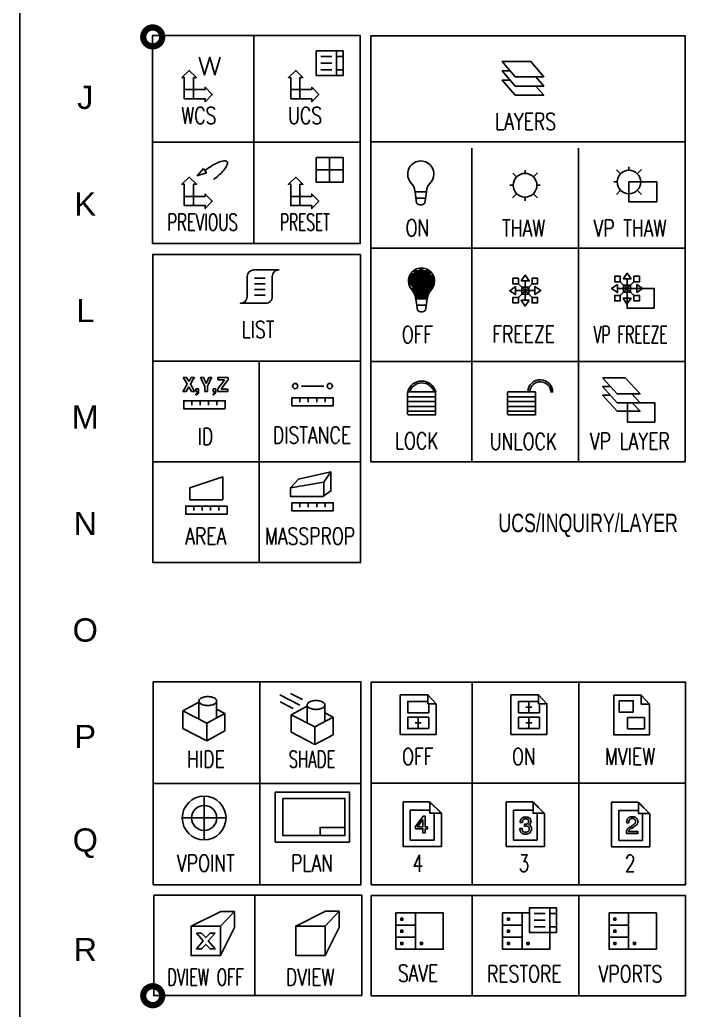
# Model space of a CAD drawing. Header units: inches. Extents: x -0.4 to 10.7, y -10.6 to 1.5.
# Drawn here: x -0.373 to 2.188, y -7.531 to -3.792 of the extents above; entities that cross this region are included whole.
import ezdxf
from ezdxf.enums import TextEntityAlignment as Align

# ---------------------------------------------------------------- set-up
doc = ezdxf.new("R2010")
doc.units = ezdxf.units.IN
doc.header["$MEASUREMENT"] = 0
doc.linetypes.add('DASHED', pattern=[0.75, 0.5, -0.25])
doc.layers.get('0').update_dxf_attribs({"linetype": 'CONTINUOUS'})
for name, color, linetype in [('BORDERS', 252, 'CONTINUOUS'), ('ICONS', 7, 'CONTINUOUS'), ('Text English', 7, 'CONTINUOUS')]:
    doc.layers.add(name, color=color, linetype=linetype)
doc.styles.add('ROMANS', font='simplex.shx', dxfattribs={"width": 0.75, "height": 0.0634})
doc.styles.add('SANSSERIFBOLD', font='sanss___.ttf', dxfattribs={"width": 0.69, "height": 0.056883})
doc.styles.add('SAS', font='sanss___.ttf', dxfattribs={"height": 0.063458})

# ---------------------------------------------------------------- blocks, each defined once
blk = doc.blocks.new('LAYERON')
at = {"layer": 'ICONS', "color": 1}
blk.add_lwpolyline([(-0.0323, 0.2052), (-0.0329, 0.2096, 0.173699), (-0.0454, 0.2368, -0.192251), (-0.0601, 0.2722, -1.015037), (0.0386, 0.2722, -0.192251), (0.0238, 0.2368, 0.173699), (0.0113, 0.2096), (0.0107, 0.2052, -0.392947)], format="xyb", dxfattribs=at)
at = {"layer": 'ICONS'}
for points in [[(0.0107, 0.2052), (-0.0323, 0.2052)], [(0.0074, 0.1823), (-0.029, 0.1823)]]:
    blk.add_lwpolyline(points, dxfattribs=at)
blk.add_lwpolyline([(0.0107, 0.2052), (0.0047, 0.1632, -0.429394), (-0.0263, 0.1632), (-0.0323, 0.2052, 0.173699)], format="xyb", dxfattribs=at)
blk = doc.blocks.new('SHADE')
at = {"layer": 'ICONS'}
for p, q in [((2.7643, 6.1237), (2.6896, 6.1623)), ((2.7391, 6.1108), (2.6906, 6.1358)), ((2.7741, 6.1445), (2.7288, 6.1679)), ((2.7923, 6.12), (2.7319, 6.0875)), ((2.7923, 6.0563), (2.7923, 6.1243)), ((2.8593, 6.0617), (2.8593, 6.1243)), ((2.8903, 6.0779), (2.8593, 6.0939)), ((2.7319, 6.0212), (2.7319, 6.0875)), ((2.8903, 6.0116), (2.8903, 6.0779)), ((2.8218, 5.9748), (2.7319, 6.0212)), ((2.8218, 5.9748), (2.8218, 6.0411)), ((2.8903, 6.0116), (2.8218, 5.9748))]:
    blk.add_line(p, q, dxfattribs=at)
blk.add_lwpolyline([(2.7923, 6.1243, 0.174387), (2.7943, 6.1186, 0.104261), (2.8021, 6.1124, 0.065075), (2.8122, 6.1089, 0.051224), (2.8258, 6.1075, 0.051224), (2.8394, 6.1089, 0.065075), (2.8495, 6.1124, 0.104261), (2.8573, 6.1186, 0.174387), (2.8593, 6.1243, 0.174387), (2.8573, 6.13, 0.104261), (2.8495, 6.1362, 0.065075), (2.8394, 6.1397, 0.051224), (2.8258, 6.1411, 0.051224), (2.8122, 6.1397, 0.065075), (2.8021, 6.1362, 0.104261), (2.7943, 6.13, 0.174387)], format="xyb", close=True, dxfattribs=at)
blk.add_lwpolyline([(2.7319, 6.0875), (2.8218, 6.0411), (2.8903, 6.0779)], dxfattribs=at)
blk = doc.blocks.new('PLAN')
for points in [[(3.09375, 6.125), (3.09375, 5.9375), (3.375, 5.9375), (3.375, 6.125)], [(3.1232, 6.102), (3.1232, 5.9616), (3.3572, 5.9616), (3.3572, 6.102)], [(3.3572, 5.99285), (3.3572, 5.9616), (3.26345, 5.9616), (3.26345, 5.99285)]]:
    blk.add_lwpolyline(points, close=True)

msp = doc.modelspace()

# ---------------------------------------------------------------- linework, layer by layer
at = {"layer": 'BORDERS'}
for p, q in [((0.5103, -3.8519), (0.5103, -4.6371)), ((1.3343, -4.2771), (1.3343, -5.4639)), ((1.7364, -4.2771), (1.7364, -5.4639)), ((0.9133, -4.6783), (0.9133, -5.8402)), ((0.5312, -5.0813), (0.5312, -5.8402)), ((0.9133, -5.4607), (0.1291, -5.4607)), ((0.533, -6.2908), (0.533, -7.057)), ((1.3354, -6.2921), (1.3354, -7.0573)), ((1.7375, -6.2921), (1.7375, -7.0573)), ((1.3354, -7.0973), (1.3354, -7.4759)), ((1.7375, -7.0973), (1.7375, -7.4759))]:
    msp.add_line(p, q, dxfattribs=at)
at = {"layer": 'BORDERS', "color": 252}
msp.add_lwpolyline([(10.6824, -10.486), (10.6824, 1.3368, 0.414214), (10.562, 1.4572), (-0.2522, 1.4572, 0.414214), (-0.3726, 1.3368), (-0.3726, -10.486, 0.414214), (-0.2522, -10.6064), (10.562, -10.6064, 0.414214)], format="xyb", close=True, dxfattribs=at)
at = {"layer": 'BORDERS'}
for points in [[(0.1282, -4.6371), (0.1282, -3.8519), (0.9124, -3.8519), (0.9124, -4.6371)], [(0.9533, -7.0573), (0.9533, -6.2921), (2.1396, -6.2921), (2.1396, -7.0573)], [(0.1328, -7.0967), (0.9181, -7.0967), (0.9181, -7.4756), (0.1328, -7.4756)]]:
    msp.add_lwpolyline(points, close=True, dxfattribs=at)
at = {"layer": 'BORDERS', "color": 252}
for points in [[(0.9522, -3.8528), (2.1385, -3.8528), (2.1385, -5.4604), (0.9522, -5.4604)], [(0.1309, -7.057), (0.9151, -7.057), (0.9151, -6.2908), (0.1309, -6.2908)], [(0.9533, -7.0973), (2.1396, -7.0973), (2.1396, -7.4759), (0.9533, -7.4759)]]:
    msp.add_lwpolyline(points, close=True, dxfattribs=at)
for points in [[(0.1282, -4.2549), (0.9124, -4.2549)], [(0.9522, -4.2532), (2.1385, -4.2532)], [(0.9522, -4.6547), (2.1385, -4.6547)], [(0.1277, -4.6783), (0.9133, -4.6783)], [(0.1277, -5.0813), (0.9133, -5.0813)], [(0.9522, -5.0817), (2.1385, -5.0817)], [(0.1295, -6.6747), (0.9151, -6.6747)], [(0.9533, -6.6743), (2.1375, -6.6743)], [(0.5151, -7.0967), (0.5151, -7.4756)]]:
    msp.add_lwpolyline(points, dxfattribs=at)
at = {"layer": 'BORDERS'}
msp.add_lwpolyline([(0.9148, -5.8402), (0.1291, -5.8402), (0.1291, -4.6783)], dxfattribs=at)
at = {"layer": 'ICONS'}
for p, q in [((1.605, -4.0428), (1.5755, -4.0075)), ((1.605, -4.0775), (1.5757, -4.0428)), ((0.7969, -4.3126), (0.7969, -4.4058)), ((0.8477, -4.3592), (0.7461, -4.3592)), ((1.4881, -4.3707), (1.5028, -4.3854)), ((1.5345, -4.3604), (1.5345, -4.3722)), ((1.5663, -4.3854), (1.5817, -4.37)), ((1.8802, -4.3582), (1.8953, -4.3732)), ((1.9267, -4.3479), (1.9267, -4.3602)), ((1.958, -4.3732), (1.9738, -4.3574)), ((1.8692, -4.4046), (1.8823, -4.4046)), ((1.9588, -4.4046), (1.9841, -4.4046)), ((1.477, -4.4171), (1.4896, -4.4171)), ((1.5794, -4.4171), (1.592, -4.4171)), ((1.8795, -4.4517), (1.8953, -4.436)), ((1.958, -4.436), (1.9738, -4.4517)), ((1.4874, -4.4643), (1.5028, -4.4489)), ((1.5345, -4.462), (1.5345, -4.4753)), ((1.5663, -4.4489), (1.5817, -4.4643)), ((1.1152, -4.7455), (1.1787, -4.7455)), ((1.1181, -4.7398), (1.1672, -4.7398)), ((1.1181, -4.7426), (1.1672, -4.7426)), ((1.1198, -4.7398), (1.1631, -4.7398)), ((1.1354, -4.734), (1.1498, -4.734)), ((1.0967, -4.7628), (1.1574, -4.7628)), ((1.0967, -4.7772), (1.1891, -4.7772)), ((1.0979, -4.7686), (1.1903, -4.7686)), ((1.0979, -4.7744), (1.1903, -4.7744)), ((1.0979, -4.783), (1.1903, -4.783)), ((1.1036, -4.7571), (1.1874, -4.7571)), ((1.1036, -4.7599), (1.1874, -4.7599)), ((1.1054, -4.7513), (1.1776, -4.7513)), ((1.1574, -4.7628), (1.1891, -4.7628)), ((1.0979, -4.7917), (1.1903, -4.7917)), ((1.0996, -4.7888), (1.1891, -4.7888)), ((1.1054, -4.7974), (1.1862, -4.7974)), ((1.1054, -4.8061), (1.1834, -4.8061)), ((1.1094, -4.8032), (1.1816, -4.8032)), ((1.1094, -4.8119), (1.1787, -4.8119)), ((1.1123, -4.8119), (1.1758, -4.8119)), ((1.1141, -4.8176), (1.1747, -4.8176)), ((1.1152, -4.8205), (1.1729, -4.8205)), ((1.1181, -4.8234), (1.1729, -4.8234)), ((1.1181, -4.8292), (1.1672, -4.8292)), ((1.121, -4.8349), (1.1672, -4.8349)), ((1.1239, -4.8378), (1.1643, -4.8378)), ((1.1239, -4.8436), (1.1614, -4.8436)), ((1.1968, -5.1962), (1.0914, -5.1962)), ((1.0914, -5.2827), (1.0914, -5.1991)), ((1.0914, -5.2149), (1.1968, -5.2149)), ((1.1968, -5.2841), (1.1968, -5.1962)), ((1.5736, -5.1962), (1.4682, -5.1962)), ((1.4682, -5.2827), (1.4682, -5.1991)), ((1.4682, -5.2149), (1.5736, -5.2149)), ((1.5736, -5.2841), (1.5736, -5.1962)), ((1.0899, -5.2524), (1.1968, -5.2524)), ((1.0914, -5.2337), (1.1968, -5.2337)), ((1.0914, -5.2697), (1.1968, -5.2697)), ((1.4668, -5.2524), (1.5736, -5.2524)), ((1.4682, -5.2337), (1.5736, -5.2337)), ((1.4682, -5.2697), (1.5736, -5.2697)), ((1.0921, -5.2833), (1.1961, -5.2833)), ((1.469, -5.2833), (1.5729, -5.2833)), ((0.3033, -6.3682), (0.2429, -6.4006)), ((0.3033, -6.4318), (0.3033, -6.3638)), ((0.3704, -6.4264), (0.3704, -6.3638)), ((1.5376, -6.3866), (1.5602, -6.3866)), ((1.5493, -6.4081), (1.5493, -6.3654)), ((0.4013, -6.4102), (0.3704, -6.3942)), ((0.4013, -6.4765), (0.4013, -6.4102)), ((1.1314, -6.4677), (1.1314, -6.425)), ((1.5493, -6.4677), (1.5493, -6.425)), ((0.3328, -6.5134), (0.2429, -6.4669)), ((0.3328, -6.5134), (0.3328, -6.4471)), ((1.1196, -6.4462), (1.1423, -6.4462)), ((1.5376, -6.4462), (1.5602, -6.4462)), ((0.4013, -6.4765), (0.3328, -6.5134)), ((0.3851, -7.2136), (0.4372, -7.1582)), ((0.7802, -7.2129), (0.8324, -7.1574)), ((1.121, -7.1637), (1.121, -7.3009)), ((1.5235, -7.1637), (1.5235, -7.3009)), ((1.9256, -7.1637), (1.9256, -7.3009)), ((1.121, -7.2094), (1.0472, -7.2094)), ((1.5235, -7.2094), (1.4496, -7.2094)), ((1.9256, -7.2094), (1.8517, -7.2094)), ((1.121, -7.2549), (1.0472, -7.2549)), ((1.5235, -7.2549), (1.4496, -7.2549)), ((1.9256, -7.2549), (1.8517, -7.2549))]:
    msp.add_line(p, q, dxfattribs=at)
at = {"layer": 'ICONS', "color": 1}
for p, q in [((0.2444, -5.1424, -0.0441), (0.2484, -5.1484, -0.0441)), ((0.2504, -5.1424, -0.0441), (0.2444, -5.1424, -0.0441)), ((0.2484, -5.1484, -0.0441), (0.2524, -5.1554, -0.0441)), ((0.2564, -5.1424, -0.0441), (0.2504, -5.1424, -0.0441)), ((0.2524, -5.1554, -0.0441), (0.2554, -5.1614, -0.0441)), ((0.2614, -5.1504, -0.0441), (0.2564, -5.1424, -0.0441)), ((0.2654, -5.1574, -0.0441), (0.2614, -5.1504, -0.0441)), ((0.2704, -5.1504, -0.0441), (0.2654, -5.1574, -0.0441)), ((0.2744, -5.1424, -0.0441), (0.2704, -5.1504, -0.0441)), ((0.2804, -5.1424, -0.0441), (0.2744, -5.1424, -0.0441)), ((0.2754, -5.1614, -0.0441), (0.2784, -5.1554, -0.0441)), ((0.2784, -5.1554, -0.0441), (0.2824, -5.1484, -0.0441)), ((0.2864, -5.1424, -0.0441), (0.2804, -5.1424, -0.0441)), ((0.2824, -5.1484, -0.0441), (0.2864, -5.1424, -0.0441)), ((0.3094, -5.1424, -0.0441), (0.3134, -5.1504, -0.0441)), ((0.3154, -5.1424, -0.0441), (0.3094, -5.1424, -0.0441)), ((0.3134, -5.1504, -0.0441), (0.3174, -5.1584, -0.0441)), ((0.3204, -5.1424, -0.0441), (0.3154, -5.1424, -0.0441)), ((0.3174, -5.1584, -0.0441), (0.3214, -5.1664, -0.0441)), ((0.3234, -5.1484, -0.0441), (0.3204, -5.1424, -0.0441)), ((0.3254, -5.1534, -0.0441), (0.3234, -5.1484, -0.0441)), ((0.3284, -5.1594, -0.0441), (0.3254, -5.1534, -0.0441)), ((0.3354, -5.1534, -0.0441), (0.3334, -5.1594, -0.0441)), ((0.3384, -5.1484, -0.0441), (0.3354, -5.1534, -0.0441)), ((0.3404, -5.1424, -0.0441), (0.3384, -5.1484, -0.0441)), ((0.3394, -5.1674, -0.0441), (0.3434, -5.1584, -0.0441)), ((0.3464, -5.1424, -0.0441), (0.3404, -5.1424, -0.0441)), ((0.3434, -5.1584, -0.0441), (0.3474, -5.1504, -0.0441)), ((0.3524, -5.1424, -0.0441), (0.3464, -5.1424, -0.0441)), ((0.3474, -5.1504, -0.0441), (0.3524, -5.1424, -0.0441)), ((0.3754, -5.1424, -0.0441), (0.3754, -5.1514, -0.0441)), ((0.3804, -5.1424, -0.0441), (0.3754, -5.1424, -0.0441)), ((0.3754, -5.1514, -0.0441), (0.3814, -5.1514, -0.0441)), ((0.3844, -5.1424, -0.0441), (0.3804, -5.1424, -0.0441)), ((0.3814, -5.1514, -0.0441), (0.3874, -5.1514, -0.0441)), ((0.3894, -5.1424, -0.0441), (0.3844, -5.1424, -0.0441)), ((0.3874, -5.1514, -0.0441), (0.3944, -5.1514, -0.0441)), ((0.3944, -5.1424, -0.0441), (0.3894, -5.1424, -0.0441)), ((0.4004, -5.1514, -0.0441), (0.3934, -5.1604, -0.0441)), ((0.3994, -5.1424, -0.0441), (0.3944, -5.1424, -0.0441)), ((0.3944, -5.1514, -0.0441), (0.4004, -5.1514, -0.0441)), ((0.4034, -5.1424, -0.0441), (0.3994, -5.1424, -0.0441)), ((0.4084, -5.1424, -0.0441), (0.4034, -5.1424, -0.0441)), ((0.4064, -5.1604, -0.0441), (0.4134, -5.1514, -0.0441)), ((0.4134, -5.1424, -0.0441), (0.4084, -5.1424, -0.0441)), ((0.4134, -5.1514, -0.0441), (0.4134, -5.1424, -0.0441)), ((0.2474, -5.1884, -0.0441), (0.2434, -5.1954, -0.0441)), ((0.2434, -5.1954, -0.0441), (0.2494, -5.1954, -0.0441)), ((0.2514, -5.1814, -0.0441), (0.2474, -5.1884, -0.0441)), ((0.2494, -5.1954, -0.0441), (0.2554, -5.1954, -0.0441)), ((0.2554, -5.1744, -0.0441), (0.2514, -5.1814, -0.0441)), ((0.2554, -5.1614, -0.0441), (0.2594, -5.1674, -0.0441)), ((0.2554, -5.1744, -0.0441), (0.2594, -5.1674, -0.0441)), ((0.2554, -5.1954, -0.0441), (0.2604, -5.1864, -0.0441)), ((0.2604, -5.1864, -0.0441), (0.2654, -5.1774, -0.0441)), ((0.2654, -5.1774, -0.0441), (0.2704, -5.1864, -0.0441)), ((0.2704, -5.1864, -0.0441), (0.2754, -5.1954, -0.0441)), ((0.2714, -5.1674, -0.0441), (0.2754, -5.1614, -0.0441)), ((0.2754, -5.1744, -0.0441), (0.2714, -5.1674, -0.0441)), ((0.2794, -5.1814, -0.0441), (0.2754, -5.1744, -0.0441)), ((0.2754, -5.1954, -0.0441), (0.2814, -5.1954, -0.0441)), ((0.2834, -5.1884, -0.0441), (0.2794, -5.1814, -0.0441)), ((0.2814, -5.1954, -0.0441), (0.2874, -5.1954, -0.0441)), ((0.2874, -5.1954, -0.0441), (0.2834, -5.1884, -0.0441)), ((0.2924, -5.1854, -0.0441), (0.2924, -5.1904, -0.0441)), ((0.2974, -5.1854, -0.0441), (0.2924, -5.1854, -0.0441)), ((0.2924, -5.1904, -0.0441), (0.2924, -5.1954, -0.0441)), ((0.2924, -5.1954, -0.0441), (0.2984, -5.1954, -0.0441)), ((0.3024, -5.1854, -0.0441), (0.2974, -5.1854, -0.0441)), ((0.2984, -5.1954, -0.0441), (0.2974, -5.1984, -0.0441)), ((0.3014, -5.1994, -0.0441), (0.3024, -5.1954, -0.0441)), ((0.3024, -5.1904, -0.0441), (0.3024, -5.1854, -0.0441)), ((0.3024, -5.1954, -0.0441), (0.3024, -5.1904, -0.0441)), ((0.3024, -5.1904, -0.0441), (0.3024, -5.1954, -0.0441)), ((0.3214, -5.1664, -0.0441), (0.3254, -5.1754, -0.0441)), ((0.3254, -5.1754, -0.0441), (0.3254, -5.1804, -0.0441)), ((0.3254, -5.1804, -0.0441), (0.3254, -5.1854, -0.0441)), ((0.3254, -5.1854, -0.0441), (0.3254, -5.1904, -0.0441)), ((0.3254, -5.1904, -0.0441), (0.3254, -5.1954, -0.0441)), ((0.3254, -5.1954, -0.0441), (0.3304, -5.1954, -0.0441)), ((0.3304, -5.1654, -0.0441), (0.3284, -5.1594, -0.0441)), ((0.3334, -5.1594, -0.0441), (0.3304, -5.1654, -0.0441)), ((0.3304, -5.1954, -0.0441), (0.3354, -5.1954, -0.0441)), ((0.3354, -5.1754, -0.0441), (0.3394, -5.1674, -0.0441)), ((0.3354, -5.1804, -0.0441), (0.3354, -5.1754, -0.0441)), ((0.3354, -5.1854, -0.0441), (0.3354, -5.1804, -0.0441)), ((0.3354, -5.1904, -0.0441), (0.3354, -5.1854, -0.0441)), ((0.3354, -5.1954, -0.0441), (0.3354, -5.1904, -0.0441)), ((0.3574, -5.1854, -0.0441), (0.3574, -5.1904, -0.0441)), ((0.3624, -5.1854, -0.0441), (0.3574, -5.1854, -0.0441)), ((0.3574, -5.1904, -0.0441), (0.3574, -5.1954, -0.0441)), ((0.3574, -5.1954, -0.0441), (0.3624, -5.1954, -0.0441)), ((0.3674, -5.1854, -0.0441), (0.3624, -5.1854, -0.0441)), ((0.3624, -5.1954, -0.0441), (0.3624, -5.1984, -0.0441)), ((0.3664, -5.1994, -0.0441), (0.3674, -5.1954, -0.0441)), ((0.3674, -5.1904, -0.0441), (0.3674, -5.1854, -0.0441)), ((0.3674, -5.1954, -0.0441), (0.3674, -5.1904, -0.0441)), ((0.3674, -5.1904, -0.0441), (0.3674, -5.1954, -0.0441)), ((0.3804, -5.1774, -0.0441), (0.3744, -5.1864, -0.0441)), ((0.3744, -5.1864, -0.0441), (0.3744, -5.1954, -0.0441)), ((0.3744, -5.1954, -0.0441), (0.3794, -5.1954, -0.0441)), ((0.3794, -5.1954, -0.0441), (0.3834, -5.1954, -0.0441)), ((0.3874, -5.1684, -0.0441), (0.3804, -5.1774, -0.0441)), ((0.3834, -5.1954, -0.0441), (0.3884, -5.1954, -0.0441)), ((0.3934, -5.1604, -0.0441), (0.3874, -5.1684, -0.0441)), ((0.3874, -5.1864, -0.0441), (0.3934, -5.1774, -0.0441)), ((0.3934, -5.1864, -0.0441), (0.3874, -5.1864, -0.0441)), ((0.3884, -5.1954, -0.0441), (0.3934, -5.1954, -0.0441)), ((0.3934, -5.1774, -0.0441), (0.4004, -5.1684, -0.0441)), ((0.4004, -5.1864, -0.0441), (0.3934, -5.1864, -0.0441)), ((0.3934, -5.1954, -0.0441), (0.3984, -5.1954, -0.0441)), ((0.3984, -5.1954, -0.0441), (0.4034, -5.1954, -0.0441)), ((0.4004, -5.1684, -0.0441), (0.4064, -5.1604, -0.0441)), ((0.4064, -5.1864, -0.0441), (0.4004, -5.1864, -0.0441)), ((0.4034, -5.1954, -0.0441), (0.4084, -5.1954, -0.0441)), ((0.4124, -5.1864, -0.0441), (0.4064, -5.1864, -0.0441)), ((0.4084, -5.1954, -0.0441), (0.4124, -5.1954, -0.0441)), ((0.4124, -5.1954, -0.0441), (0.4124, -5.1864, -0.0441)), ((0.2944, -5.2044, -0.0441), (0.2924, -5.2054, -0.0441)), ((0.2924, -5.2054, -0.0441), (0.2924, -5.2074, -0.0441)), ((0.2924, -5.2074, -0.0441), (0.2954, -5.2074, -0.0441)), ((0.2954, -5.2034, -0.0441), (0.2944, -5.2044, -0.0441)), ((0.2974, -5.2014, -0.0441), (0.2954, -5.2034, -0.0441)), ((0.2954, -5.2074, -0.0441), (0.2984, -5.2054, -0.0441)), ((0.2974, -5.1984, -0.0441), (0.2974, -5.2014, -0.0441)), ((0.2984, -5.2054, -0.0441), (0.3004, -5.2034, -0.0441)), ((0.3004, -5.2034, -0.0441), (0.3014, -5.1994, -0.0441)), ((0.3594, -5.2044, -0.0441), (0.3574, -5.2054, -0.0441)), ((0.3574, -5.2054, -0.0441), (0.3574, -5.2074, -0.0441)), ((0.3574, -5.2074, -0.0441), (0.3604, -5.2074, -0.0441)), ((0.3604, -5.2034, -0.0441), (0.3594, -5.2044, -0.0441)), ((0.3614, -5.2014, -0.0441), (0.3604, -5.2034, -0.0441)), ((0.3604, -5.2074, -0.0441), (0.3624, -5.2054, -0.0441)), ((0.3624, -5.1984, -0.0441), (0.3614, -5.2014, -0.0441)), ((0.3624, -5.2054, -0.0441), (0.3654, -5.2034, -0.0441)), ((0.3654, -5.2034, -0.0441), (0.3664, -5.1994, -0.0441))]:
    msp.add_line(p, q, dxfattribs=at)
at = {"layer": 'ICONS', "color": 77}
msp.add_line((0.7747, -5.5378), (0.8017, -5.4989), dxfattribs=at)
at = {"layer": 'ICONS', "color": 250}
msp.add_line((0.2429, -6.4669), (0.2429, -6.4006), dxfattribs=at)
at = {"layer": 'ICONS', "const_width": 0.0236}
for points in [[(0.0934, -3.857, 1), (0.1649, -3.857, 1)], [(0.0934, -7.4759, 1), (0.1649, -7.4759, 1)]]:
    msp.add_lwpolyline(points, format="xyb", close=True, dxfattribs=at)
at = {"layer": 'ICONS', "color": 7}
for points in [[(0.7461, -4.0028), (0.7461, -3.9096), (0.8477, -3.9096), (0.8477, -4.0028), (0.7461, -4.0028), (0.7461, -4.0028)], [(1.605, -4.0075), (1.5564, -3.9493), (1.4488, -3.9493), (1.4974, -4.0075), (1.605, -4.0075), (1.605, -4.0075)], [(0.7461, -4.4058), (0.7461, -4.3126), (0.8477, -4.3126), (0.8477, -4.4058), (0.7461, -4.4058), (0.7461, -4.4058)]]:
    msp.add_lwpolyline(points, dxfattribs=at)
at = {"layer": 'ICONS', "color": 250}
for points in [[(0.8234, -3.9096), (0.8234, -4.0021)], [(0.7637, -3.9308), (0.8057, -3.9308)], [(0.7637, -3.9567), (0.8057, -3.9567)], [(0.8234, -3.9308), (0.8477, -3.9308)], [(0.7637, -3.9809), (0.8057, -3.9809)], [(0.8234, -3.9809), (0.8477, -3.9809)]]:
    msp.add_lwpolyline(points, dxfattribs=at)
at = {"layer": 'ICONS'}
for points in [[(0.3833, -3.9339), (0.3637, -4.0006), (0.3441, -3.9339), (0.3245, -4.0006), (0.3048, -3.9339)], [(1.605, -4.0075), (1.5564, -3.9493), (1.4488, -3.9493), (1.4974, -4.0075), (1.605, -4.0075)], [(1.4784, -3.9846), (1.4488, -3.9846), (1.4974, -4.0428), (1.605, -4.0428), (1.5755, -4.0075)], [(1.4784, -4.02), (1.4488, -4.02), (1.4974, -4.0775), (1.605, -4.0775), (1.5757, -4.0428)], [(0.2483, -4.056), (0.2829, -4.056), (0.2829, -4.0906)], [(0.6504, -4.056), (0.685, -4.056), (0.685, -4.0906)], [(0.2483, -4.459), (0.2829, -4.459), (0.2829, -4.4936)], [(0.6504, -4.459), (0.685, -4.459), (0.685, -4.4936)], [(0.5133, -4.7675), (0.5538, -4.7675)], [(1.4888, -4.7888), (1.5095, -4.7888), (1.5095, -4.7682), (1.4888, -4.7682), (1.4888, -4.7888), (1.4888, -4.7888)], [(1.5201, -4.7781), (1.5504, -4.7781), (1.5356, -4.756), (1.5201, -4.7781)], [(1.5353, -4.7781), (1.5353, -4.8511)], [(1.5817, -4.7888), (1.561, -4.7888), (1.561, -4.7682), (1.5817, -4.7682), (1.5817, -4.7888), (1.5817, -4.7888)], [(1.8731, -4.7811), (1.8938, -4.7811), (1.8938, -4.7604), (1.8731, -4.7604), (1.8731, -4.7811), (1.8731, -4.7811)], [(1.9454, -4.7811), (1.8938, -4.8326)], [(1.8938, -4.7811), (1.9454, -4.8326)], [(1.9045, -4.7704), (1.9347, -4.7704), (1.9199, -4.7483), (1.9045, -4.7704)], [(1.9196, -4.7704), (1.9196, -4.8433)], [(1.966, -4.7811), (1.9454, -4.7811), (1.9454, -4.7604), (1.966, -4.7604), (1.966, -4.7811), (1.966, -4.7811)], [(0.5133, -4.7888), (0.5538, -4.7888)], [(0.5133, -4.8102), (0.5538, -4.8102)], [(1.4988, -4.7995), (1.4988, -4.8297), (1.4767, -4.815), (1.4988, -4.7995)], [(1.5717, -4.8146), (1.4988, -4.8146)], [(1.5095, -4.7888), (1.561, -4.8404)], [(1.561, -4.7888), (1.5095, -4.8404)], [(1.5485, -4.8279), (1.5485, -4.8013), (1.522, -4.8013), (1.522, -4.8279), (1.5485, -4.8279)], [(1.5717, -4.8297), (1.5717, -4.7995), (1.5938, -4.8142), (1.5717, -4.8297)], [(1.8831, -4.7918), (1.8831, -4.822), (1.861, -4.8072), (1.8831, -4.7918)], [(1.956, -4.8069), (1.8831, -4.8069)], [(1.9328, -4.8201), (1.9328, -4.7936), (1.9063, -4.7936), (1.9063, -4.8201), (1.9328, -4.8201)], [(1.956, -4.822), (1.956, -4.7918), (1.9781, -4.8065), (1.956, -4.822)], [(0.5133, -4.8316), (0.5538, -4.8316)], [(1.5095, -4.861), (1.5095, -4.8404), (1.4888, -4.8404), (1.4888, -4.861), (1.5095, -4.861), (1.5095, -4.861)], [(1.5504, -4.8511), (1.5201, -4.8511), (1.5349, -4.8732), (1.5504, -4.8511)], [(1.561, -4.861), (1.561, -4.8404), (1.5817, -4.8404), (1.5817, -4.861), (1.561, -4.861), (1.561, -4.861)], [(1.8938, -4.8533), (1.8938, -4.8326), (1.8731, -4.8326), (1.8731, -4.8533), (1.8938, -4.8533), (1.8938, -4.8533)], [(1.9347, -4.8433), (1.9045, -4.8433), (1.9192, -4.8654), (1.9347, -4.8433)], [(1.9454, -4.8533), (1.9454, -4.8326), (1.966, -4.8326), (1.966, -4.8533), (1.9454, -4.8533), (1.9454, -4.8533)], [(1.9385, -5.2377), (1.9686, -5.2702), (1.9216, -5.2702)], [(1.0633, -6.3402), (1.0633, -6.4898), (1.1989, -6.4898), (1.1989, -6.3741), (1.1672, -6.3741), (1.1672, -6.3402), (1.0633, -6.3402)], [(1.1989, -6.3741), (1.1672, -6.3402)], [(1.4813, -6.3402), (1.4813, -6.4898), (1.6168, -6.4898), (1.6168, -6.3741), (1.5852, -6.3741), (1.5852, -6.3402), (1.4813, -6.3402)], [(1.6168, -6.3741), (1.5852, -6.3402)], [(1.8694, -6.3413), (1.8694, -6.4909), (2.0049, -6.4909), (2.0049, -6.3752), (1.9732, -6.3752), (1.9732, -6.3413), (1.8694, -6.3413)], [(2.0049, -6.3752), (1.9732, -6.3413)], [(1.1672, -6.3654), (1.092, -6.3654), (1.092, -6.4081), (1.1708, -6.4081)], [(1.1708, -6.4081), (1.1708, -6.3741)], [(1.5852, -6.3654), (1.5099, -6.3654), (1.5099, -6.4081), (1.5887, -6.4081)], [(1.5887, -6.4081), (1.5887, -6.3741)], [(0.2429, -6.4006), (0.3328, -6.4471), (0.4013, -6.4102)], [(1.1708, -6.4677), (1.1708, -6.425), (1.092, -6.425), (1.092, -6.4677), (1.1708, -6.4677)], [(1.5887, -6.4677), (1.5887, -6.425), (1.5099, -6.425), (1.5099, -6.4677), (1.5887, -6.4677)], [(0.3233, -6.7224), (0.3233, -6.8874)], [(1.0744, -6.7436), (1.0744, -6.9123), (1.2188, -6.9123), (1.2188, -6.7878), (1.1739, -6.7436), (1.0744, -6.7436)], [(1.1753, -6.7443), (1.1753, -6.7871), (1.2188, -6.7871), (1.1753, -6.7443)], [(1.1753, -6.7443), (1.1753, -6.7871), (1.2188, -6.7871), (1.1753, -6.7443), (1.1753, -6.7443)], [(1.4634, -6.7436), (1.4634, -6.9123), (1.6078, -6.9123), (1.6078, -6.7878), (1.5629, -6.7436), (1.4634, -6.7436)], [(1.5651, -6.7443), (1.5651, -6.7871), (1.6071, -6.7871), (1.5651, -6.7443)], [(1.5651, -6.7443), (1.5651, -6.7871), (1.6071, -6.7871), (1.5651, -6.7443), (1.5651, -6.7443)], [(1.8612, -6.7451), (1.8612, -6.9138), (2.0057, -6.9138), (2.0057, -6.7893), (1.9607, -6.7451), (1.8612, -6.7451)], [(1.9629, -6.7458), (1.9629, -6.7885), (2.0049, -6.7885), (1.9629, -6.7458)], [(1.9629, -6.7458), (1.9629, -6.7885), (2.0049, -6.7885), (1.9629, -6.7458), (1.9629, -6.7458)], [(1.1569, -6.846), (1.1665, -6.846), (1.1665, -6.8386), (1.1569, -6.8386), (1.1569, -6.7981), (1.1503, -6.7981), (1.1215, -6.8379), (1.1215, -6.846), (1.1488, -6.846), (1.1488, -6.8615), (1.1569, -6.8615), (1.1569, -6.846), (1.1569, -6.846)], [(1.5363, -6.8666), (1.5349, -6.8659), (1.5334, -6.8659), (1.5319, -6.8659), (1.5312, -6.8659), (1.5297, -6.8659), (1.5282, -6.8651), (1.5275, -6.8651), (1.5268, -6.8644), (1.5253, -6.8644), (1.5246, -6.8637), (1.5238, -6.8629), (1.5231, -6.8622), (1.5223, -6.8622), (1.5209, -6.8615), (1.5201, -6.8607), (1.5201, -6.86), (1.5194, -6.8593), (1.5187, -6.8585), (1.5179, -6.857), (1.5179, -6.8563), (1.5172, -6.8556), (1.5172, -6.8548), (1.5164, -6.8541), (1.5164, -6.8534), (1.5157, -6.8519), (1.5157, -6.8511), (1.515, -6.8504), (1.515, -6.8489), (1.515, -6.8482), (1.515, -6.8467), (1.515, -6.846), (1.515, -6.8453), (1.5238, -6.8453), (1.5238, -6.846), (1.5238, -6.8467), (1.5238, -6.8475), (1.5238, -6.8482), (1.5238, -6.8489), (1.5238, -6.8497), (1.5238, -6.8504), (1.5238, -6.8511), (1.5246, -6.8511), (1.5246, -6.8519), (1.5246, -6.8526), (1.5253, -6.8534), (1.526, -6.8541), (1.526, -6.8548), (1.5268, -6.8556), (1.5275, -6.8563), (1.5282, -6.857), (1.529, -6.857), (1.5297, -6.8578), (1.5304, -6.8578), (1.5312, -6.8585), (1.5319, -6.8585), (1.5327, -6.8585), (1.5334, -6.8585), (1.5349, -6.8585), (1.5356, -6.8585), (1.5371, -6.8593), (1.5371, -6.8585), (1.5378, -6.8585), (1.5386, -6.8585), (1.5393, -6.8585), (1.54, -6.8585), (1.5408, -6.8585), (1.5415, -6.8578), (1.5422, -6.8578), (1.543, -6.8578), (1.543, -6.857), (1.5437, -6.857), (1.5444, -6.857), (1.5452, -6.8563), (1.5459, -6.8556), (1.5467, -6.8556), (1.5467, -6.8548), (1.5474, -6.8541), (1.5481, -6.8541), (1.5481, -6.8534), (1.5489, -6.8526), (1.5496, -6.8519), (1.5496, -6.8511), (1.5503, -6.8504), (1.5503, -6.8497), (1.5503, -6.8489), (1.5503, -6.8482), (1.5503, -6.8475), (1.5511, -6.8475), (1.5503, -6.846), (1.5503, -6.8453), (1.5503, -6.8445), (1.5503, -6.8438), (1.5503, -6.843), (1.5496, -6.8423), (1.5496, -6.8416), (1.5496, -6.8408), (1.5489, -6.8401), (1.5481, -6.8394), (1.5481, -6.8386), (1.5474, -6.8386), (1.5467, -6.8379), (1.5459, -6.8372), (1.5452, -6.8372), (1.5444, -6.8364), (1.5437, -6.8364), (1.543, -6.8364), (1.5422, -6.8357), (1.5415, -6.8357), (1.5408, -6.8357), (1.54, -6.8357), (1.5393, -6.8357), (1.5386, -6.8357), (1.5378, -6.8357), (1.5371, -6.8357), (1.5363, -6.8357), (1.5356, -6.8357), (1.5349, -6.8357), (1.5341, -6.8357), (1.5334, -6.8357), (1.5327, -6.8357), (1.5327, -6.8283), (1.5334, -6.8283), (1.5341, -6.829), (1.5349, -6.829), (1.5356, -6.829), (1.5363, -6.829), (1.5363, -6.8283), (1.5371, -6.8283), (1.5378, -6.8283), (1.5386, -6.8283), (1.5393, -6.8283), (1.54, -6.8283), (1.5408, -6.8283), (1.5415, -6.8276), (1.5422, -6.8276), (1.543, -6.8276), (1.5437, -6.8276), (1.5437, -6.8268), (1.5444, -6.8261), (1.5452, -6.8261), (1.5452, -6.8254), (1.5459, -6.8246), (1.5467, -6.8239), (1.5474, -6.8232), (1.5474, -6.8224), (1.5481, -6.8217), (1.5481, -6.8209), (1.5481, -6.8202), (1.5481, -6.8195), (1.5481, -6.8187), (1.5489, -6.8187), (1.5481, -6.818), (1.5481, -6.8173), (1.5481, -6.8165), (1.5481, -6.8158), (1.5481, -6.815), (1.5474, -6.8143), (1.5474, -6.8136), (1.5467, -6.8128), (1.5467, -6.8121), (1.5459, -6.8121), (1.5459, -6.8114), (1.5452, -6.8114), (1.5444, -6.8106), (1.5437, -6.8106), (1.5437, -6.8099), (1.543, -6.8099), (1.5422, -6.8092), (1.5415, -6.8092), (1.5408, -6.8084), (1.54, -6.8084), (1.5393, -6.8084), (1.5386, -6.8084), (1.5378, -6.8084), (1.5363, -6.8084), (1.5356, -6.8084), (1.5341, -6.8084), (1.5334, -6.8084), (1.5327, -6.8084), (1.5319, -6.8092), (1.5312, -6.8092), (1.5304, -6.8099), (1.5297, -6.8099), (1.529, -6.8106), (1.5282, -6.8106), (1.5282, -6.8114), (1.5275, -6.8121), (1.5268, -6.8128), (1.5268, -6.8136), (1.5268, -6.8143), (1.526, -6.8143), (1.5253, -6.815), (1.5253, -6.8158), (1.5253, -6.8165), (1.5246, -6.8165), (1.5246, -6.8173), (1.5246, -6.818), (1.5246, -6.8187), (1.5246, -6.8195), (1.5246, -6.8202), (1.5246, -6.8209), (1.5246, -6.8217), (1.5246, -6.8224), (1.5164, -6.8224), (1.5164, -6.8209), (1.5164, -6.8202), (1.5164, -6.8195), (1.5164, -6.8187), (1.5164, -6.8173), (1.5164, -6.8165), (1.5164, -6.8158), (1.5172, -6.815), (1.5172, -6.8143), (1.5172, -6.8136), (1.5179, -6.8136), (1.5179, -6.8128), (1.5179, -6.8121), (1.5187, -6.8114), (1.5187, -6.8106), (1.5194, -6.8106), (1.5194, -6.8092), (1.5201, -6.8084), (1.5216, -6.8069), (1.5223, -6.8062), (1.5231, -6.8055), (1.5238, -6.8047), (1.5246, -6.804), (1.526, -6.804), (1.5268, -6.8033), (1.5282, -6.8025), (1.529, -6.8025), (1.5304, -6.8018), (1.5319, -6.8018), (1.5334, -6.8018), (1.5341, -6.8018), (1.5363, -6.8018), (1.5371, -6.8018), (1.5386, -6.8018), (1.5393, -6.8018), (1.5408, -6.8018), (1.5415, -6.8018), (1.543, -6.8018), (1.5437, -6.8025), (1.5452, -6.8025), (1.5459, -6.8025), (1.5467, -6.8033), (1.5474, -6.8033), (1.5481, -6.8033), (1.5489, -6.804), (1.5503, -6.804), (1.5511, -6.8047), (1.5518, -6.8055), (1.5525, -6.8062), (1.5533, -6.8069), (1.5533, -6.8077), (1.554, -6.8084), (1.554, -6.8092), (1.5548, -6.8099), (1.5555, -6.8106), (1.5555, -6.8114), (1.5555, -6.8121), (1.5562, -6.8128), (1.5562, -6.8136), (1.5562, -6.815), (1.5562, -6.8158), (1.5562, -6.8165), (1.557, -6.818), (1.5562, -6.8187), (1.5562, -6.8195), (1.5562, -6.8202), (1.5562, -6.8209), (1.5562, -6.8217), (1.5562, -6.8224), (1.5555, -6.8232), (1.5555, -6.8239), (1.5555, -6.8246), (1.5548, -6.8246), (1.5548, -6.8254), (1.5548, -6.8261), (1.554, -6.8261), (1.554, -6.8268), (1.554, -6.8276), (1.5533, -6.8276), (1.5525, -6.8283), (1.5518, -6.829), (1.5511, -6.829), (1.5511, -6.8298), (1.5503, -6.8298), (1.5503, -6.8305), (1.5496, -6.8305), (1.5489, -6.8305), (1.5489, -6.8313), (1.5496, -6.8313), (1.5503, -6.8313), (1.5503, -6.832), (1.5511, -6.832), (1.5518, -6.832), (1.5525, -6.8327), (1.5533, -6.8335), (1.554, -6.8335), (1.554, -6.8342), (1.5548, -6.8342), (1.5548, -6.8349), (1.5555, -6.8349), (1.5555, -6.8357), (1.5562, -6.8364), (1.557, -6.8372), (1.557, -6.8379), (1.557, -6.8386), (1.5577, -6.8386), (1.5577, -6.8394), (1.5577, -6.8401), (1.5584, -6.8408), (1.5584, -6.8416), (1.5584, -6.8423), (1.5584, -6.843), (1.5584, -6.8438), (1.5584, -6.8445), (1.5584, -6.8453), (1.5592, -6.846), (1.5584, -6.8467), (1.5584, -6.8475), (1.5584, -6.8489), (1.5584, -6.8497), (1.5584, -6.8511), (1.5577, -6.8519), (1.5577, -6.8526), (1.557, -6.8541), (1.557, -6.8548), (1.5562, -6.8556), (1.5562, -6.8563), (1.5555, -6.857), (1.5548, -6.8578), (1.554, -6.8593), (1.5533, -6.86), (1.5533, -6.8607), (1.5525, -6.8607), (1.5511, -6.8615), (1.5503, -6.8622), (1.5496, -6.8629), (1.5489, -6.8637), (1.5481, -6.8637), (1.5467, -6.8644), (1.5459, -6.8644), (1.5444, -6.8651), (1.5437, -6.8651), (1.5422, -6.8659), (1.5415, -6.8659), (1.54, -6.8659), (1.5386, -6.8659), (1.5371, -6.8659), (1.5363, -6.8666), (1.5363, -6.8666)], [(1.9172, -6.8637), (1.9172, -6.8622), (1.9172, -6.8615), (1.9172, -6.86), (1.9172, -6.8593), (1.9172, -6.8585), (1.9172, -6.857), (1.9172, -6.8563), (1.918, -6.8556), (1.918, -6.8548), (1.918, -6.8541), (1.9187, -6.8534), (1.9187, -6.8519), (1.9187, -6.8511), (1.9195, -6.8504), (1.9195, -6.8497), (1.9202, -6.8497), (1.9202, -6.8482), (1.9209, -6.8475), (1.9209, -6.8467), (1.9217, -6.846), (1.9224, -6.8453), (1.9231, -6.8445), (1.9239, -6.8438), (1.9246, -6.843), (1.9253, -6.8423), (1.9261, -6.8416), (1.9268, -6.8416), (1.9276, -6.8408), (1.9283, -6.8401), (1.9298, -6.8394), (1.9305, -6.8386), (1.932, -6.8386), (1.9401, -6.8335), (1.9401, -6.8327), (1.9408, -6.832), (1.9416, -6.832), (1.9423, -6.8313), (1.943, -6.8313), (1.9438, -6.8305), (1.9445, -6.8298), (1.9452, -6.8298), (1.9452, -6.829), (1.946, -6.829), (1.9467, -6.8283), (1.9474, -6.8276), (1.9482, -6.8276), (1.9482, -6.8268), (1.9489, -6.8261), (1.9497, -6.8254), (1.9497, -6.8246), (1.9504, -6.8239), (1.9504, -6.8232), (1.9511, -6.8224), (1.9511, -6.8217), (1.9511, -6.8209), (1.9511, -6.8202), (1.9511, -6.8195), (1.9519, -6.8195), (1.9511, -6.8187), (1.9511, -6.818), (1.9511, -6.8173), (1.9511, -6.8165), (1.9511, -6.8158), (1.9511, -6.815), (1.9511, -6.8143), (1.9504, -6.8136), (1.9504, -6.8128), (1.9497, -6.8121), (1.9497, -6.8114), (1.9489, -6.8106), (1.9482, -6.8099), (1.9474, -6.8092), (1.9467, -6.8092), (1.946, -6.8084), (1.9452, -6.8084), (1.9445, -6.8077), (1.9438, -6.8077), (1.943, -6.8077), (1.9423, -6.8077), (1.9416, -6.8077), (1.9408, -6.8077), (1.9401, -6.8077), (1.9386, -6.8077), (1.9379, -6.8077), (1.9364, -6.8077), (1.9357, -6.8077), (1.9349, -6.8077), (1.9342, -6.8084), (1.9335, -6.8084), (1.9327, -6.8092), (1.932, -6.8092), (1.9312, -6.8099), (1.9305, -6.8099), (1.9298, -6.8106), (1.929, -6.8114), (1.929, -6.8121), (1.9283, -6.8128), (1.9283, -6.8136), (1.9276, -6.8136), (1.9276, -6.8143), (1.9276, -6.815), (1.9276, -6.8158), (1.9268, -6.8158), (1.9268, -6.8165), (1.9268, -6.8173), (1.9268, -6.818), (1.9268, -6.8187), (1.9268, -6.8195), (1.9268, -6.8202), (1.9268, -6.8209), (1.9268, -6.8217), (1.9268, -6.8232), (1.9187, -6.8232), (1.9187, -6.8217), (1.9187, -6.8209), (1.9187, -6.8195), (1.9187, -6.8187), (1.9187, -6.818), (1.9187, -6.8165), (1.9187, -6.8158), (1.9187, -6.815), (1.9195, -6.8143), (1.9195, -6.8136), (1.9195, -6.8128), (1.9202, -6.8114), (1.9202, -6.8106), (1.9202, -6.8099), (1.9209, -6.8092), (1.9217, -6.8092), (1.9217, -6.8077), (1.9231, -6.8069), (1.9239, -6.8055), (1.9246, -6.8047), (1.9253, -6.804), (1.9261, -6.8033), (1.9276, -6.8025), (1.9283, -6.8025), (1.9298, -6.8018), (1.9312, -6.801), (1.932, -6.801), (1.9335, -6.8003), (1.9349, -6.8003), (1.9364, -6.8003), (1.9379, -6.8003), (1.9401, -6.8003), (1.9408, -6.8003), (1.9423, -6.8003), (1.943, -6.8003), (1.9445, -6.8003), (1.946, -6.8003), (1.9467, -6.801), (1.9474, -6.801), (1.9489, -6.8018), (1.9497, -6.8018), (1.9504, -6.8025), (1.9519, -6.8025), (1.9526, -6.8033), (1.9533, -6.804), (1.9541, -6.8047), (1.9548, -6.8055), (1.9556, -6.8062), (1.9563, -6.8069), (1.957, -6.8077), (1.9578, -6.8084), (1.9578, -6.8092), (1.9585, -6.8106), (1.9585, -6.8114), (1.9592, -6.8121), (1.9592, -6.8128), (1.96, -6.8136), (1.96, -6.8143), (1.96, -6.815), (1.96, -6.8165), (1.96, -6.8173), (1.96, -6.818), (1.9607, -6.8195), (1.96, -6.8202), (1.96, -6.8209), (1.96, -6.8217), (1.96, -6.8224), (1.96, -6.8232), (1.96, -6.8239), (1.9592, -6.8246), (1.9592, -6.8254), (1.9585, -6.8261), (1.9585, -6.8276), (1.9578, -6.8283), (1.9578, -6.829), (1.957, -6.8298), (1.9563, -6.8305), (1.9556, -6.8313), (1.9556, -6.832), (1.9548, -6.832), (1.9541, -6.8327), (1.9533, -6.8335), (1.9526, -6.8335), (1.9519, -6.8342), (1.9511, -6.8349), (1.9504, -6.8357), (1.9497, -6.8357), (1.9482, -6.8364), (1.9474, -6.8372), (1.9467, -6.8372), (1.946, -6.8379), (1.9452, -6.8386), (1.9445, -6.8394), (1.9386, -6.843), (1.9379, -6.843), (1.9371, -6.843), (1.9364, -6.8438), (1.9357, -6.8438), (1.9349, -6.8445), (1.9342, -6.8453), (1.9335, -6.8453), (1.9327, -6.846), (1.932, -6.846), (1.932, -6.8467), (1.9312, -6.8467), (1.9312, -6.8475), (1.9305, -6.8475), (1.9298, -6.8482), (1.929, -6.8489), (1.9283, -6.8497), (1.9283, -6.8504), (1.9276, -6.8504), (1.9276, -6.8511), (1.9268, -6.8519), (1.9268, -6.8526), (1.9261, -6.8534), (1.9261, -6.8541), (1.9261, -6.8548), (1.9261, -6.8556), (1.9261, -6.8563), (1.9607, -6.8563), (1.9607, -6.8637), (1.9172, -6.8637), (1.9172, -6.8637)], [(0.2408, -6.8049), (0.4058, -6.8049)], [(1.1488, -6.8106), (1.1488, -6.8386), (1.1289, -6.8386), (1.1488, -6.8106), (1.1488, -6.8106)], [(0.274, -7.2136), (0.3864, -7.1582), (0.4372, -7.1582), (0.4372, -7.2187), (0.3851, -7.3247)], [(0.6692, -7.2129), (0.7816, -7.1574), (0.8324, -7.1574), (0.8324, -7.218), (0.7802, -7.324)], [(1.5513, -7.1637), (1.4496, -7.1637), (1.4496, -7.3009), (1.6283, -7.3009), (1.6283, -7.2373)], [(1.5513, -7.2373), (1.5513, -7.1441), (1.653, -7.1441), (1.653, -7.2373), (1.5513, -7.2373), (1.5513, -7.2373)], [(1.569, -7.1653), (1.611, -7.1653)], [(1.6287, -7.1441), (1.6287, -7.2366)], [(1.6287, -7.1653), (1.653, -7.1653)], [(1.0732, -7.1907), (1.0732, -7.1835), (1.0655, -7.1835), (1.0655, -7.1907), (1.0732, -7.1907), (1.0732, -7.1907)], [(1.4757, -7.1907), (1.4757, -7.1835), (1.468, -7.1835), (1.468, -7.1907), (1.4757, -7.1907), (1.4757, -7.1907)], [(1.569, -7.1912), (1.611, -7.1912)], [(1.8778, -7.1907), (1.8778, -7.1835), (1.8701, -7.1835), (1.8701, -7.1907), (1.8778, -7.1907), (1.8778, -7.1907)], [(1.0732, -7.2362), (1.0732, -7.229), (1.0655, -7.229), (1.0655, -7.2362), (1.0732, -7.2362), (1.0732, -7.2362)], [(1.4757, -7.2362), (1.4757, -7.229), (1.468, -7.229), (1.468, -7.2362), (1.4757, -7.2362), (1.4757, -7.2362)], [(1.569, -7.2154), (1.611, -7.2154)], [(1.6287, -7.2154), (1.653, -7.2154)], [(1.8778, -7.2362), (1.8778, -7.229), (1.8701, -7.229), (1.8701, -7.2362), (1.8778, -7.2362), (1.8778, -7.2362)], [(1.0732, -7.2822), (1.0732, -7.275), (1.0655, -7.275), (1.0655, -7.2822), (1.0732, -7.2822), (1.0732, -7.2822)], [(1.1471, -7.2822), (1.1471, -7.275), (1.1394, -7.275), (1.1394, -7.2822), (1.1471, -7.2822), (1.1471, -7.2822)], [(1.4757, -7.2822), (1.4757, -7.275), (1.468, -7.275), (1.468, -7.2822), (1.4757, -7.2822), (1.4757, -7.2822)], [(1.5496, -7.2822), (1.5496, -7.275), (1.5418, -7.275), (1.5418, -7.2822), (1.5496, -7.2822), (1.5496, -7.2822)], [(1.8778, -7.2822), (1.8778, -7.275), (1.8701, -7.275), (1.8701, -7.2822), (1.8778, -7.2822), (1.8778, -7.2822)], [(1.9517, -7.2822), (1.9517, -7.275), (1.9439, -7.275), (1.9439, -7.2822), (1.9517, -7.2822), (1.9517, -7.2822)]]:
    msp.add_lwpolyline(points, dxfattribs=at)
for points in [[(0.2829, -4.01), (0.294, -4.01), (0.2668, -3.9835), (0.2395, -4.01), (0.2483, -4.01), (0.2483, -4.0906), (0.3274, -4.0906), (0.3274, -4.1017), (0.3539, -4.0744), (0.3274, -4.0471), (0.3274, -4.056), (0.2829, -4.056)], [(0.685, -4.01), (0.6961, -4.01), (0.6689, -3.9835), (0.6416, -4.01), (0.6504, -4.01), (0.6504, -4.0906), (0.7295, -4.0906), (0.7295, -4.1017), (0.756, -4.0744), (0.7295, -4.0471), (0.7295, -4.056), (0.685, -4.056)], [(0.3213, -4.3532), (0.2969, -4.3808), (0.3321, -4.3694)], [(0.2829, -4.413), (0.294, -4.413), (0.2668, -4.3865), (0.2395, -4.413), (0.2483, -4.413), (0.2483, -4.4936), (0.3274, -4.4936), (0.3274, -4.5047), (0.3539, -4.4774), (0.3274, -4.4502), (0.3274, -4.459), (0.2829, -4.459)], [(0.685, -4.413), (0.6961, -4.413), (0.6689, -4.3865), (0.6416, -4.413), (0.6504, -4.413), (0.6504, -4.4936), (0.7295, -4.4936), (0.7295, -4.5047), (0.756, -4.4774), (0.7295, -4.4502), (0.7295, -4.459), (0.685, -4.459)], [(0.6544, -5.2493), (0.6544, -5.2191), (0.8106, -5.2191), (0.8106, -5.2493)], [(0.2537, -5.6281), (0.4098, -5.6281), (0.4098, -5.6583), (0.2537, -5.6583)], [(0.6544, -5.6455), (0.6544, -5.6153), (0.8106, -5.6153), (0.8106, -5.6455)], [(1.2258, -7.1637), (1.0472, -7.1637), (1.0472, -7.3009), (1.2258, -7.3009)], [(2.0304, -7.1637), (1.8517, -7.1637), (1.8517, -7.3009), (2.0304, -7.3009)], [(0.3851, -7.2136), (0.274, -7.2136), (0.274, -7.3247), (0.3851, -7.3247)], [(0.7802, -7.2129), (0.6692, -7.2129), (0.6692, -7.324), (0.7802, -7.324)]]:
    msp.add_lwpolyline(points, close=True, dxfattribs=at)
for points in [[(0.3589, -4.395, 0.002897), (0.3613, -4.3932, 0.030852), (0.3857, -4.3727, 0.041899), (0.4013, -4.3551, 0.083931), (0.4111, -4.3361, 0.240743), (0.4098, -4.3284, 0.240743), (0.4028, -4.3249, 0.083931), (0.3818, -4.3287, 0.041899), (0.3604, -4.3385, 0.030852), (0.3337, -4.3559, 0.008536), (0.3267, -4.3613, 0.041899)], [(0.6061, -4.7365), (0.5111, -4.7365, 0.397093), (0.4853, -4.7608), (0.4853, -4.8375, -0.414214), (0.4602, -4.8625), (0.5553, -4.8625, 0.414214), (0.5803, -4.8375), (0.5803, -4.7616, -0.422728), (0.6061, -4.7365, -0.971429)]]:
    msp.add_lwpolyline(points, format="xyb", dxfattribs=at)
at = {"layer": 'ICONS', "color": 1}
for points in [[(2.032, -4.4797), (2.032, -4.4046), (1.9267, -4.4046), (1.9267, -4.4797), (2.032, -4.4797)], [(2.022, -4.8805), (2.022, -4.8069), (1.9196, -4.8069), (1.9196, -4.8805), (2.022, -4.8805)], [(2.024, -5.3117), (2.024, -5.238), (1.9216, -5.238), (1.9216, -5.3117), (2.024, -5.3117)], [(0.2691, -5.6038), (0.3936, -5.6038), (0.3936, -5.5176), (0.2691, -5.5596), (0.2691, -5.6038)], [(0.7717, -5.5917), (0.6488, -5.5917), (0.6488, -5.5588), (0.7747, -5.5378), (0.7747, -5.5917)], [(1.943, -6.4054), (1.943, -6.3627), (1.89, -6.3627), (1.89, -6.4054), (1.943, -6.4054)], [(1.985, -6.4688), (1.985, -6.426), (1.9217, -6.426), (1.9217, -6.4688), (1.985, -6.4688)]]:
    msp.add_lwpolyline(points, dxfattribs=at)
at = {"layer": 'ICONS', "color": 253}
for points in [[(1.8271, -5.1434), (1.9119, -5.1434), (1.9686, -5.2046), (1.8817, -5.2046), (1.8271, -5.1434)], [(1.9378, -5.2046), (1.9686, -5.2377), (1.8817, -5.2377), (1.8271, -5.1766), (1.8567, -5.1766)], [(1.9216, -5.2702), (1.8817, -5.2702), (1.8271, -5.209), (1.856, -5.209)]]:
    msp.add_lwpolyline(points, dxfattribs=at)
at = {"layer": 'ICONS'}
for points in [[(0.6571, -5.1749, -1), (0.6768, -5.1749, -1)], [(0.7875, -5.1749, -1), (0.8073, -5.1749, -1)], [(0.3033, -6.3638, 0.174387), (0.3054, -6.3695, 0.104261), (0.3132, -6.3757, 0.065075), (0.3233, -6.3792, 0.051224), (0.3369, -6.3806, 0.051224), (0.3504, -6.3792, 0.065075), (0.3606, -6.3757, 0.104261), (0.3683, -6.3695, 0.174387), (0.3704, -6.3638, 0.174387), (0.3683, -6.3581, 0.104261), (0.3606, -6.3519, 0.065075), (0.3504, -6.3484, 0.051224), (0.3369, -6.347, 0.051224), (0.3233, -6.3484, 0.065075), (0.3132, -6.3519, 0.104261), (0.3054, -6.3581, 0.174387)]]:
    msp.add_lwpolyline(points, format="xyb", close=True, dxfattribs=at)
at = {"layer": 'ICONS', "color": 1, "linetype": 'DASHED'}
for points in [[(0.6913, -5.1749), (0.7753, -5.1749)], [(1.1753, -6.7754), (1.1009, -6.776)], [(1.1009, -6.776), (1.1009, -6.8887), (1.1915, -6.8887), (1.1915, -6.7871)], [(1.5651, -6.7754), (1.4907, -6.776)], [(1.4907, -6.776), (1.4907, -6.8887), (1.5798, -6.8887), (1.5798, -6.7871)], [(1.9629, -6.7769), (1.8885, -6.7775)], [(1.8885, -6.7775), (1.8885, -6.8902), (1.9777, -6.8902), (1.9777, -6.7885)]]:
    msp.add_lwpolyline(points, dxfattribs=at)
at = {"layer": 'ICONS', "color": 2}
for points in [[(0.4032, -5.2608), (0.4032, -5.2306), (0.2463, -5.2306), (0.2463, -5.2608), (0.4032, -5.2608)], [(0.2765, -5.2475), (0.2765, -5.2321)], [(0.3082, -5.2475), (0.3082, -5.2321)], [(0.3399, -5.2475), (0.3399, -5.2321)], [(0.3715, -5.2475), (0.3715, -5.2321)], [(0.8106, -5.2493), (0.8106, -5.2191), (0.6544, -5.2191), (0.6544, -5.2493), (0.8106, -5.2493)], [(0.6847, -5.236), (0.6847, -5.2198)], [(0.7163, -5.236), (0.7163, -5.2198)], [(0.748, -5.236), (0.748, -5.2198)], [(0.7797, -5.236), (0.7797, -5.2198)], [(0.4098, -5.6583), (0.4098, -5.6281), (0.2537, -5.6281), (0.2537, -5.6583), (0.4098, -5.6583)], [(0.2839, -5.645), (0.2839, -5.6296)], [(0.3155, -5.645), (0.3155, -5.6296)], [(0.3472, -5.645), (0.3472, -5.6296)], [(0.3789, -5.645), (0.3789, -5.6296)], [(0.8106, -5.6455), (0.8106, -5.6153), (0.6544, -5.6153), (0.6544, -5.6455), (0.8106, -5.6455)], [(0.6847, -5.6323), (0.6847, -5.6161)], [(0.7163, -5.6323), (0.7163, -5.6161)], [(0.748, -5.6323), (0.748, -5.6161)], [(0.7797, -5.6323), (0.7797, -5.6161)]]:
    msp.add_lwpolyline(points, dxfattribs=at)
at = {"layer": 'ICONS', "color": 1}
for points in [[(0.2691, -5.5596), (0.3936, -5.5176), (0.3936, -5.6038), (0.2691, -5.6038)], [(0.3201, -7.2692), (0.2945, -7.24), (0.3133, -7.24), (0.3295, -7.2563), (0.3458, -7.24), (0.3646, -7.24), (0.339, -7.2692), (0.3646, -7.2995), (0.3458, -7.2995), (0.3295, -7.2821), (0.3133, -7.2995), (0.2945, -7.2995)]]:
    msp.add_lwpolyline(points, close=True, dxfattribs=at)
at = {"layer": 'ICONS', "color": 77}
msp.add_lwpolyline([(0.6488, -5.5588), (0.6788, -5.5259), (0.8017, -5.4989), (0.8017, -5.5708), (0.7717, -5.5917)], dxfattribs=at)
at = {"layer": 'ICONS'}
for centre, radius in [((1.5345, -4.4171), 0.0449), ((1.9267, -4.4046), 0.0444), ((0.3233, -6.8049), 0.0826), ((0.3233, -6.8049), 0.0472)]:
    msp.add_circle(centre, radius, dxfattribs=at)
at = {"layer": 'ICONS', "color": 1}
for centre in [(0.667, -5.1749), (0.7974, -5.1749)]:
    msp.add_circle(centre, 0.00987, dxfattribs=at)
at = {"layer": 'ICONS'}
for centre, radius, start, end in [((1.1445, -5.2104), 0.0546, 15.0936, 164.9064), ((1.5917, -5.1978), 0.047, 358.4091, 178.0715), ((1.5924, -5.1992), 0.0405, 0.1321, 175.7833), ((1.1452, -5.2118), 0.0488, 18.6354, 161.3646)]:
    msp.add_arc(centre, radius, start, end, dxfattribs=at)

# ---------------------------------------------------------------- block references
for p in [(1.1516, -4.6475), (1.1545, -5.0512)]:
    msp.add_blockref('LAYERON', p, dxfattribs=at)
at = {"layer": 'Text English'}
for name, p in [('SHADE', (-2.0802, -12.5027)), ('PLAN', (-2.5025, -12.8333))]:
    msp.add_blockref(name, p, dxfattribs=at)

# ---------------------------------------------------------------- texts
at = {"layer": 'Text English', "style": 'SAS'}
for s, p in [('J', (-0.1255, -4.0856)), ('K', (-0.1255, -4.4876)), ('L', (-0.1255, -4.8896)), ('M', (-0.1255, -5.2916)), ('N', (-0.1255, -5.6936)), ('O', (-0.1255, -6.0956)), ('P', (-0.1255, -6.4976)), ('Q', (-0.1255, -6.8996)), ('R', (-0.1255, -7.3016))]:
    msp.add_text(s, height=0.0879, dxfattribs=at).set_placement(p, align=Align.MIDDLE)
at = {"layer": 'Text English', "style": 'ROMANS'}
for s, height, width, p in [('WCS', 0.06336, 0.75, (0.3033, -4.1856)), ('UCS', 0.06336, 0.75, (0.7041, -4.1856)), ('LAYERS', 0.06336, 0.75, (1.5365, -4.2079)), (' PREVIOUS', 0.06336, 0.65, (0.3033, -4.5879)), ('PRESET', 0.06336, 0.6, (0.7041, -4.5879)), ('ON', 0.06336, 0.75, (1.1286, -4.6094)), ('THAW', 0.06336, 0.75, (1.5294, -4.6109)), ('VP THAW', 0.06336, 0.75, (1.9309, -4.6109)), ('LIST', 0.06336, 0.75, (0.5265, -4.9929)), ('OFF', 0.06336, 0.75, (1.1286, -5.0124)), ('FREEZE', 0.06336, 0.75, (1.5294, -5.0109)), ('VP FREEZE', 0.06336, 0.6, (1.9331, -5.0124)), ('ID', 0.06336, 0.75, (0.3281, -5.3971)), ('DISTANCE', 0.06336, 0.75, (0.7303, -5.3915)), ('LOCK', 0.06336, 0.75, (1.1256, -5.4132)), ('UNLOCK', 0.06336, 0.75, (1.5286, -5.4154)), ('VP LAYER', 0.06336, 0.75, (1.9301, -5.4147)), ('AREA', 0.06336, 0.75, (0.3295, -5.7732)), ('MASSPROP', 0.06336, 0.75, (0.7228, -5.7732)), ('OFF', 0.06336, 0.75, (1.1297, -6.6051)), ('ON', 0.06336, 0.75, (1.5304, -6.6051)), ('MVIEW', 0.06336, 0.75, (1.9312, -6.6051)), ('HIDE', 0.06336, 0.75, (0.3299, -6.615)), ('SHADE', 0.06336, 0.65, (0.7307, -6.615)), ('VPOINT', 0.06336, 0.75, (0.3299, -7.0077)), ('PLAN', 0.06336, 0.75, (0.7307, -7.0077)), ('4', 0.0634, 0.75, (1.1297, -7.0081)), ('3', 0.0634, 0.75, (1.5304, -7.0081)), ('2', 0.0634, 0.75, (1.9312, -7.0081)), ('SAVE', 0.06336, 0.75, (1.1311, -7.4222)), ('RESTORE', 0.06336, 0.75, (1.5319, -7.4253)), ('VPORTS', 0.06336, 0.75, (1.9327, -7.4253)), ('DVIEW OFF', 0.06336, 0.65, (0.3284, -7.4373)), ('DVIEW', 0.06336, 0.75, (0.7235, -7.4373))]:
    msp.add_text(s, height=height, dxfattribs=dict(at, width=width)).set_placement(p, align=Align.CENTER)
at = {"layer": 'Text English', "style": 'SANSSERIFBOLD', "width": 0.69}
msp.add_text('UCS/INQUIRY/LAYER', height=0.069486, dxfattribs=at).set_placement((1.434, -5.7262))

doc.saveas('drawing.dxf')
